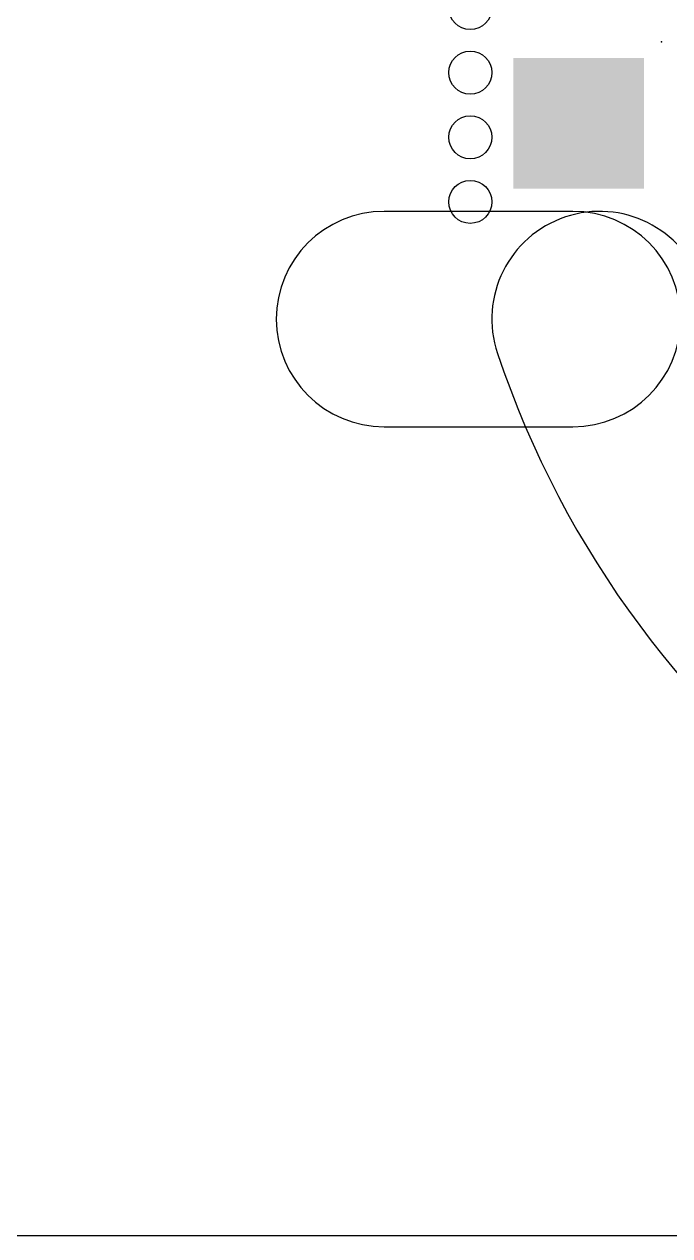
# Model space of a CAD drawing. Extents: x 0 to 2.5, y 0 to 3.1.
# Drawn here: x 1.183 to 1.483, y 0 to 0.562 of the extents above; entities that cross this region are included whole.
import ezdxf

# ---------------------------------------------------------------- set-up
doc = ezdxf.new("R2010")
doc.units = 0
for name, color, linetype in [('1', 22, 'CONTINUOUS'), ('20', 7, 'CONTINUOUS'), ('23', 7, 'CONTINUOUS'), ('31', 253, 'CONTINUOUS'), ('46', 140, 'CONTINUOUS')]:
    doc.layers.add(name, color=color, linetype=linetype)

# ---------------------------------------------------------------- blocks, each defined once
blk = doc.blocks.new('RECT')
blk.add_solid([(-0.5, -0.5), (0.5, -0.5), (-0.5, 0.5), (0.5, 0.5)])

msp = doc.modelspace()

# ---------------------------------------------------------------- linework, layer by layer
at = {"layer": '20'}
for p, q in [((1.3, 0), (0, 0)), ((2.5, 0), (1.2, 0))]:
    msp.add_line(p, q, dxfattribs=at)
for centre in [(1.39, 0.57), (1.39, 0.54), (1.39, 0.51), (1.39, 0.48)]:
    msp.add_circle(centre, 0.01, dxfattribs=at)
at = {"layer": '23'}
msp.add_point((1.47874, 0.554331), dxfattribs=at)
at = {"layer": '46'}
for points in [[(1.35, 0.375591), (1.4376, 0.375591, 1), (1.4376, 0.475591), (1.35, 0.475591, 1)], [(1.497402, 0.441498, 1), (1.402598, 0.409683, 0.32219), (1.833057, 0.1, 1), (1.833084, 0.2, -0.32219)]]:
    msp.add_lwpolyline(points, format="xyb", close=True, dxfattribs=at)

# ---------------------------------------------------------------- block references
at = {"layer": '1', "xscale": 0.06063, "yscale": 0.06063, "rotation": 180}
msp.add_blockref('RECT', (1.440256, 0.516437), dxfattribs=at)
at = {"layer": '31', "xscale": 0.05863, "yscale": 0.05863, "rotation": 180}
msp.add_blockref('RECT', (1.440256, 0.516437), dxfattribs=at)

doc.saveas('drawing.dxf')
